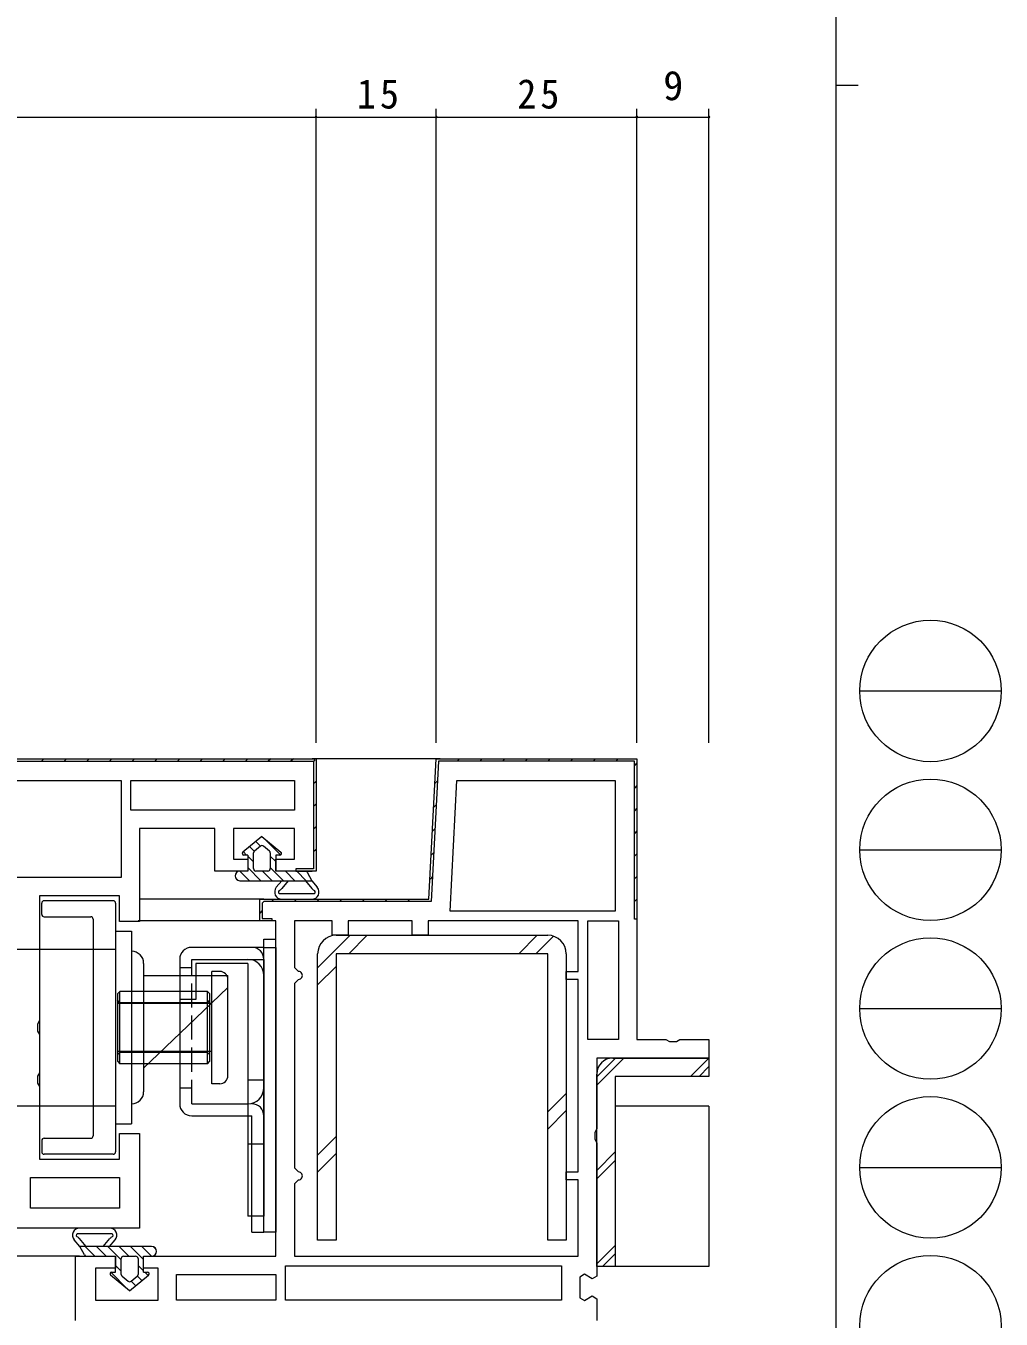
# Model space of a CAD drawing. Units: millimetres on the paper. Extents: x -420 to 373, y -297 to 267.
# Drawn here: x 251.3 to 372.9, y -151.9 to 9.3 of the extents above; entities that cross this region are included whole.
import ezdxf
from ezdxf.enums import TextEntityAlignment as Align

# ---------------------------------------------------------------- set-up
doc = ezdxf.new("R2010")
doc.units = ezdxf.units.MM
doc.linetypes.add('DASHED3', pattern=[4, 3, -1])
for name, color, linetype, lineweight in [('0-1_YKK_ZWAK', 7, 'Continuous', 9), ('0-3_YKK_12', 2, 'Continuous', 9), ('0-4_YKK_D', 6, 'Continuous', 9), ('0-6_YKK_13', 4, 'Continuous', 9), ('0-7_YKK_11', 7, 'Continuous', 9)]:
    doc.layers.add(name, color=color, linetype=linetype, lineweight=lineweight)
doc.styles.add('ＭＳ ゴシック', font='')
doc.styles.get('ＭＳ ゴシック').set_extended_font_data('MS Gothic')

msp = doc.modelspace()

# ---------------------------------------------------------------- linework, layer by layer
at = {"layer": '0-1_YKK_ZWAK'}
for p, q in [((352.3, 264.4), (352.3, -260.6)), ((352.3, 1.9), (355.1, 1.9)), ((355.276, -73.616), (372.916, -73.616)), ((355.276, -93.412), (372.916, -93.412)), ((355.276, -113.208), (372.916, -113.208)), ((355.276, -133.004), (372.916, -133.004))]:
    msp.add_line(p, q, dxfattribs=at)
for centre in [(364.096, -73.616), (364.096, -93.412), (364.096, -113.208), (364.096, -133.004), (364.096, -152.8)]:
    msp.add_circle(centre, 8.82, dxfattribs=at)
at = {"layer": '0-3_YKK_12'}
for p, q in [((302.96, -82.073), (286.986, -82.073)), ((280.986, -99.566), (265.486, -99.566)), ((280.986, -102.266), (265.295, -102.266)), ((257.986, -144.073), (248.486, -144.076))]:
    msp.add_line(p, q, dxfattribs=at)
at = {"layer": '0-4_YKK_D'}
for p, q in [((287.486, -80.073), (287.486, -1.073)), ((287.486, -80.073), (287.486, -1.073)), ((302.486, -80.073), (302.486, -1.073)), ((302.486, -80.073), (302.486, -1.073)), ((327.486, -80.073), (327.486, -1.073)), ((327.486, -80.073), (327.486, -1.073)), ((336.486, -80.073), (336.486, -1.073)), ((157.486, -2.073), (287.486, -2.073)), ((287.486, -2.073), (302.486, -2.073)), ((302.486, -2.073), (327.486, -2.073)), ((327.486, -2.073), (336.486, -2.073))]:
    msp.add_line(p, q, dxfattribs=at)
for centre, start, end in [((287.486, -2.073), 0, 180), ((287.486, -2.073), 0, 180), ((287.486, -2.073), 180, 0), ((287.486, -2.073), 180, 0), ((302.486, -2.073), 0, 180), ((302.486, -2.073), 0, 180), ((302.486, -2.073), 180, 0), ((302.486, -2.073), 180, 0), ((327.486, -2.073), 0, 180), ((327.486, -2.073), 0, 180), ((327.486, -2.073), 180, 0), ((327.486, -2.073), 180, 0), ((336.486, -2.073), 0, 180), ((336.486, -2.073), 180, 0)]:
    msp.add_arc(centre, 0.106, start, end, dxfattribs=at)
at = {"layer": '0-6_YKK_13'}
for p, q in [((280.736, -91.768), (278.36, -93.71)), ((280.736, -91.768), (283.111, -93.71)), ((279.199, -93.024), (279.769, -93.594)), ((280.546, -92.957), (279.796, -93.569)), ((279.978, -92.388), (280.546, -92.956)), ((281.675, -93.569), (280.925, -92.957)), ((280.937, -91.932), (283.058, -94.054)), ((278.421, -93.66), (278.83, -94.068)), ((278.986, -94.068), (278.488, -94.068)), ((278.986, -94.068), (278.986, -96.068)), ((278.986, -94.224), (279.686, -94.924)), ((279.686, -95.768), (279.686, -93.802)), ((281.786, -93.802), (281.786, -95.768)), ((281.786, -94.196), (282.486, -94.896)), ((282.486, -94.068), (282.486, -96.068)), ((282.983, -94.068), (282.486, -94.068)), ((278.986, -96.068), (277.986, -96.068)), ((278.002, -96.069), (279.201, -97.268)), ((278.986, -95.638), (280.616, -97.268)), ((281.486, -96.068), (279.986, -96.068)), ((280.83, -96.068), (282.03, -97.268)), ((281.786, -95.61), (283.444, -97.268)), ((286.113, -96.068), (282.486, -96.068)), ((283.658, -96.068), (284.858, -97.268)), ((285.072, -96.068), (286.272, -97.268)), ((277.443, -96.924), (277.73, -97.211)), ((277.986, -97.268), (286.952, -97.268)), ((283.228, -97.268), (282.534, -98.094)), ((284.028, -97.268), (283.201, -98.252)), ((286.153, -97.268), (286.98, -98.252)), ((262.186, -99.768), (253.587, -99.768)), ((282.99, -98.873), (287.197, -98.873)), ((283.223, -99.573), (286.957, -99.573)), ((253.287, -101.468), (253.287, -100.068)), ((262.486, -100.068), (262.486, -131.069)), ((253.587, -101.768), (259.387, -101.768)), ((259.687, -102.068), (259.687, -129.069)), ((262.487, -103.571), (262.487, -127.571)), ((280.984, -104.577), (282.486, -104.577)), ((280.984, -141.077), (280.984, -104.577)), ((291.744, -104.073), (287.686, -108.131)), ((289.986, -104.073), (316.386, -104.073)), ((293.867, -104.073), (291.566, -106.373)), ((315.078, -104.073), (312.778, -106.373)), ((317.09, -104.184), (314.901, -106.373)), ((212.487, -105.821), (262.484, -105.821)), ((252.984, -105.821), (252.984, -125.321)), ((279.484, -105.577), (271.984, -105.577)), ((279.484, -105.577), (271.984, -105.577)), ((280.984, -105.577), (271.984, -105.577)), ((280.984, -105.577), (282.486, -105.577)), ((280.984, -107.077), (280.984, -105.577)), ((282.486, -105.577), (282.486, -141.077)), ((265.987, -107.571), (265.987, -123.571)), ((270.484, -107.077), (270.484, -112.077)), ((270.484, -107.077), (270.484, -112.077)), ((270.484, -107.077), (270.484, -125.077)), ((271.984, -107.077), (280.984, -107.077)), ((278.984, -107.577), (272.484, -107.577)), ((278.984, -107.577), (272.484, -107.577)), ((278.984, -107.577), (278.984, -139.076)), ((278.984, -107.577), (278.984, -139.076)), ((280.984, -107.077), (280.984, -139.076)), ((280.984, -107.077), (280.984, -139.076)), ((289.986, -107.954), (287.686, -110.254)), ((265.987, -109.071), (271.487, -109.071)), ((270.484, -108.077), (271.984, -108.077)), ((271.487, -109.071), (276.487, -109.071)), ((275.489, -108.577), (274.489, -108.577)), ((274.489, -122.577), (274.489, -108.577)), ((276.487, -110.571), (276.487, -109.071)), ((276.489, -121.577), (276.489, -109.577)), ((280.984, -123.077), (280.984, -109.077)), ((273.939, -111.077), (263.039, -111.077)), ((276.487, -110.571), (271.487, -115.363)), ((273.939, -120.077), (273.939, -111.077)), ((274.239, -111.377), (273.939, -111.077)), ((262.739, -111.377), (262.739, -119.777)), ((263.039, -112.477), (262.739, -112.177)), ((274.239, -112.577), (262.739, -112.577)), ((273.939, -112.477), (263.039, -112.477)), ((273.939, -112.477), (274.239, -112.177)), ((274.239, -119.777), (274.239, -111.377)), ((274.489, -112.577), (274.239, -112.577)), ((271.487, -115.363), (265.987, -120.634)), ((263.039, -118.677), (262.739, -118.977)), ((273.939, -118.677), (263.039, -118.677)), ((273.939, -118.677), (274.239, -118.977)), ((262.739, -119.777), (263.039, -120.077)), ((273.939, -120.077), (263.039, -120.077)), ((273.939, -120.077), (274.239, -119.777)), ((325.88, -119.373), (322.486, -122.767)), ((324.819, -119.373), (322.486, -121.706)), ((324.486, -119.373), (336.486, -119.373)), ((336.486, -119.373), (334.186, -121.673)), ((336.486, -120.435), (335.247, -121.673)), ((336.486, -119.373), (336.486, -121.673)), ((278.984, -122.077), (280.984, -122.077)), ((322.486, -145.373), (322.486, -121.373)), ((324.786, -121.673), (324.786, -145.373)), ((336.486, -121.673), (324.786, -121.673)), ((270.484, -123.077), (271.984, -123.077)), ((275.489, -122.577), (274.489, -122.577)), ((318.686, -123.8), (316.386, -126.1)), ((212.487, -125.321), (262.487, -125.321)), ((271.984, -125.077), (278.984, -125.077)), ((336.486, -125.373), (324.786, -125.373)), ((271.984, -126.577), (279.484, -126.577)), ((279.484, -141.077), (279.484, -126.577)), ((280.984, -141.077), (280.984, -126.577)), ((318.686, -125.923), (316.386, -128.223)), ((262.487, -127.571), (264.487, -127.571)), ((253.287, -129.669), (253.287, -131.069)), ((253.587, -129.369), (259.387, -129.369)), ((278.984, -130.077), (280.984, -130.077)), ((289.986, -129.165), (287.686, -131.465)), ((262.186, -131.369), (253.587, -131.369)), ((289.986, -131.288), (287.686, -133.588)), ((324.786, -131.073), (322.486, -133.373)), ((324.786, -132.135), (322.486, -134.435)), ((280.984, -139.076), (278.984, -139.076)), ((280.984, -139.076), (278.984, -139.076)), ((261.981, -141.268), (257.774, -141.268)), ((261.748, -140.568), (258.014, -140.568)), ((279.484, -141.077), (280.984, -141.077)), ((282.486, -141.077), (280.984, -141.077)), ((258.818, -142.873), (257.991, -141.889)), ((266.986, -142.873), (258.019, -142.873)), ((259.899, -144.073), (258.699, -142.873)), ((261.313, -144.073), (260.113, -142.873)), ((260.944, -142.873), (261.771, -141.889)), ((263.186, -144.531), (261.528, -142.873)), ((261.743, -142.873), (262.437, -142.047)), ((264.142, -144.073), (262.942, -142.873)), ((265.986, -144.502), (264.356, -142.873)), ((266.969, -144.072), (265.77, -142.873)), ((267.529, -143.217), (267.242, -142.93)), ((324.786, -142.74), (322.486, -145.04)), ((258.858, -144.073), (262.486, -144.073)), ((262.486, -146.073), (262.486, -144.073)), ((263.186, -146.339), (263.186, -144.373)), ((263.486, -144.073), (264.986, -144.073)), ((265.286, -144.373), (265.286, -146.339)), ((265.986, -144.073), (266.986, -144.073)), ((265.986, -146.073), (265.986, -144.073)), ((289.186, -144.073), (291.786, -144.073)), ((324.786, -143.802), (323.215, -145.373)), ((264.236, -148.373), (261.86, -146.431)), ((264.035, -148.208), (261.913, -146.087)), ((261.988, -146.073), (262.486, -146.073)), ((263.186, -145.945), (262.486, -145.245)), ((263.296, -146.572), (264.046, -147.184)), ((264.236, -148.373), (266.612, -146.431)), ((264.426, -147.184), (265.176, -146.572)), ((265.772, -147.117), (265.202, -146.547)), ((265.986, -145.917), (265.286, -145.217)), ((265.986, -146.073), (266.484, -146.073)), ((266.55, -146.481), (266.142, -146.073)), ((324.786, -145.373), (322.486, -145.373)), ((264.994, -147.753), (264.425, -147.185))]:
    msp.add_line(p, q, dxfattribs=at)
at = {"layer": '0-6_YKK_13', "linetype": 'DASHED3'}
msp.add_line((271.984, -125.077), (271.984, -107.077), dxfattribs=at)
at = {"layer": '0-6_YKK_13'}
for points in [[(286.376, -96.223), (286.952, -97.268), (287.646, -98.094)], [(262.487, -103.571), (264.487, -103.571), (264.487, -127.571)], [(318.686, -106.373), (318.686, -142.073), (316.386, -142.073), (316.386, -106.373), (289.986, -106.373), (289.986, -142.073), (287.686, -142.073), (287.686, -106.373)], [(272.484, -107.577), (272.484, -112.077), (270.484, -112.077)], [(272.484, -107.577), (272.484, -112.077), (270.484, -112.077)], [(263.039, -120.077), (263.039, -111.077), (262.739, -111.377)], [(274.489, -118.577), (274.239, -118.577), (262.739, -118.577)], [(336.486, -125.373), (336.486, -145.373), (324.786, -145.373)], [(258.595, -143.918), (258.019, -142.873), (257.325, -142.047)]]:
    msp.add_lwpolyline(points, dxfattribs=at)
for centre, radius, start, end in [((280.736, -93.189), 0.3, 50.74739, 129.25259), ((278.488, -93.866), 0.202, 129.25259, 270), ((279.986, -93.802), 0.3, 129.25259, 180), ((281.486, -93.802), 0.3, 0, 50.74739), ((282.983, -93.866), 0.202, 270, 50.74739), ((277.986, -96.668), 0.6, 90, 270), ((279.986, -95.768), 0.3, 180, 270), ((281.486, -95.768), 0.3, 270, 0), ((286.113, -96.368), 0.3, 28.88658, 89.99998), ((283.223, -98.673), 0.9, 139.95366, 270), ((282.435, -97.609), 1, 297.55611, 319.95366), ((286.957, -98.673), 0.9, 270, 40.04633), ((287.746, -97.609), 1, 220.04633, 242.44388), ((253.587, -100.068), 0.3, 90, 179.99965), ((262.186, -100.068), 0.3, 359.99983, 89.99973), ((282.99, -98.673), 0.2, 117.55611, 295.27687), ((287.19, -98.673), 0.2, 244.72311, 62.44388), ((253.587, -101.468), 0.3, 179.99965, 270), ((259.387, -102.068), 0.3, 0, 89.99956), ((289.986, -106.373), 2.3, 90, 180), ((316.386, -106.373), 2.3, 0, 90), ((264.487, -107.571), 1.5, 0, 90), ((271.984, -107.077), 1.5, 90, 180), ((271.984, -107.077), 1.5, 90, 180), ((271.984, -107.077), 1.5, 90, 180), ((279.484, -107.077), 1.5, 0, 90), ((279.484, -107.077), 1.5, 0, 90), ((278.984, -109.077), 2, 0, 90), ((275.489, -109.577), 1, 0, 90), ((324.486, -121.373), 2, 90, 180), ((275.489, -121.577), 1, 270, 0), ((264.487, -123.571), 1.5, 270, 0), ((278.984, -123.077), 2, 270, 0), ((271.984, -125.077), 1.5, 180, 270), ((279.484, -126.577), 1.5, 0, 90), ((253.587, -129.669), 0.3, 90, 179.99998), ((259.387, -129.069), 0.3, 269.99956, 0), ((253.587, -131.069), 0.3, 180, 270), ((262.186, -131.069), 0.3, 270, 359.99983), ((258.014, -141.468), 0.9, 90, 220.04633), ((257.781, -141.468), 0.2, 64.72311, 242.44388), ((257.226, -142.532), 1, 40.04633, 62.44388), ((261.748, -141.468), 0.9, 319.95366, 90), ((262.536, -142.532), 1, 117.55611, 139.95366), ((261.981, -141.468), 0.2, 297.55611, 115.27687), ((266.986, -143.473), 0.6, 270, 90), ((258.858, -143.773), 0.3, 208.88658, 269.99998), ((263.486, -144.373), 0.3, 90, 180), ((264.986, -144.373), 0.3, 0, 90), ((261.988, -146.275), 0.202, 90, 230.74739), ((263.486, -146.339), 0.3, 180, 230.74739), ((264.986, -146.339), 0.3, 309.25259, 0), ((266.484, -146.275), 0.202, 309.25259, 90), ((264.236, -146.952), 0.3, 230.74739, 309.25259)]:
    msp.add_arc(centre, radius, start, end, dxfattribs=at)
at = {"layer": '0-7_YKK_11'}
for p, q in [((253.545, -82.073), (253.245, -82.373)), ((256.373, -82.073), (256.073, -82.373)), ((259.202, -82.073), (258.902, -82.373)), ((262.03, -82.073), (261.73, -82.373)), ((264.858, -82.073), (264.558, -82.373)), ((267.687, -82.073), (267.387, -82.373)), ((270.515, -82.073), (270.215, -82.373)), ((273.344, -82.073), (273.044, -82.373)), ((276.172, -82.073), (275.872, -82.373)), ((279.001, -82.073), (278.701, -82.373)), ((281.829, -82.073), (281.529, -82.373)), ((284.657, -82.073), (284.357, -82.373)), ((305.373, -82.073), (305.073, -82.373)), ((308.202, -82.073), (307.902, -82.373)), ((311.03, -82.073), (310.73, -82.373)), ((313.858, -82.073), (313.558, -82.373)), ((316.687, -82.073), (316.387, -82.373)), ((319.515, -82.073), (319.215, -82.373)), ((322.344, -82.073), (322.044, -82.373)), ((325.172, -82.073), (324.872, -82.373)), ((287.339, -82.219), (287.127, -82.432)), ((327.486, -82.588), (327.186, -82.888)), ((327.486, -82.573), (327.486, -102.073)), ((264.386, -84.773), (284.786, -84.773)), ((287.486, -84.901), (287.186, -85.201)), ((302.643, -84.803), (302.326, -85.12)), ((327.486, -85.416), (327.186, -85.716)), ((287.486, -87.73), (287.186, -88.03)), ((302.487, -87.788), (302.17, -88.105)), ((327.486, -88.245), (327.186, -88.545)), ((287.486, -90.558), (287.186, -90.858)), ((302.33, -90.773), (302.013, -91.09)), ((327.486, -91.073), (327.186, -91.373)), ((287.486, -93.387), (287.186, -93.687)), ((302.174, -93.758), (301.857, -94.075)), ((327.486, -93.901), (327.186, -94.201)), ((285.099, -95.773), (284.986, -95.887)), ((263.186, -96.873), (231.086, -96.873)), ((302.017, -96.742), (301.7, -97.059)), ((327.486, -96.73), (327.186, -97.03)), ((282.216, -99.573), (281.916, -99.873)), ((285.045, -99.573), (284.745, -99.873)), ((287.873, -99.573), (287.573, -99.873)), ((290.702, -99.573), (290.401, -99.873)), ((293.53, -99.573), (293.23, -99.873)), ((296.358, -99.573), (296.058, -99.873)), ((299.187, -99.573), (298.887, -99.873)), ((327.486, -99.558), (327.186, -99.858)), ((280.786, -101.003), (280.486, -101.303)), ((280.786, -100.073), (280.786, -101.973)), ((324.786, -101.073), (304.194, -101.073)), ((321.386, -117.073), (321.386, -102.273)), ((327.486, -102.073), (327.186, -102.073)), ((251.886, -134.273), (262.986, -134.273)), ((284.786, -144.073), (320.186, -144.073)), ((270.086, -146.373), (282.486, -146.373)), ((283.686, -145.273), (318.086, -145.273))]:
    msp.add_line(p, q, dxfattribs=at)
for points in [[(157.486, -82.073), (287.486, -82.073), (287.486, -96.073), (282.486, -96.073), (282.486, -94.573), (284.786, -94.573), (284.786, -90.773), (277.186, -90.773), (277.186, -94.573), (278.986, -94.573), (278.986, -96.073), (274.886, -96.073), (274.886, -90.773), (265.486, -90.773), (265.486, -102.373), (262.986, -102.373), (262.986, -99.173), (252.986, -99.173), (252.986, -114.707), (252.736, -115.14), (252.736, -116.006), (252.986, -116.439), (252.986, -121.207), (252.736, -121.64), (252.736, -122.506), (252.986, -122.939), (252.986, -131.973), (262.986, -131.973), (262.986, -128.773), (265.486, -128.773), (265.486, -140.573), (248.486, -140.573)], [(257.486, -152.073), (257.486, -144.073), (262.486, -144.073), (262.486, -145.573), (259.986, -145.573), (259.986, -149.573), (267.786, -149.573), (267.786, -145.573), (265.986, -145.573), (265.986, -144.073), (282.486, -144.073), (282.486, -102.273), (280.486, -102.273), (280.486, -99.573), (301.569, -99.573), (302.486, -82.073), (327.486, -82.073), (327.486, -117.073), (331.12, -117.073), (331.553, -117.323), (332.419, -117.323), (332.852, -117.073), (336.486, -117.073), (336.486, -119.373), (322.486, -119.373), (322.486, -128.207), (322.236, -128.64), (322.236, -129.506), (322.486, -129.939), (322.486, -146.551), (321.922, -146.914), (320.949, -146.332), (320.386, -146.695), (320.386, -149.251), (320.949, -149.614), (321.922, -149.032), (322.486, -149.395), (322.486, -152.073)], [(159.986, -89.773), (157.786, -89.773), (157.786, -82.373), (287.186, -82.373), (287.186, -95.773), (284.986, -95.773), (284.986, -96.073), (286.986, -96.073)], [(327.186, -102.073), (327.186, -82.373), (302.77, -82.373), (301.853, -99.873), (280.986, -99.873), (280.786, -100.073)], [(280.786, -100.073), (280.786, -101.973), (281.986, -101.973), (281.986, -102.273)], [(284.786, -144.073), (320.186, -144.073), (320.186, -134.573), (318.686, -134.573), (318.686, -133.573), (320.186, -133.573), (320.186, -109.573), (318.686, -109.573), (318.686, -108.573), (320.186, -108.573), (320.186, -102.273), (301.486, -102.273), (301.486, -104.073), (299.486, -104.073), (299.486, -102.273), (291.486, -102.273), (291.486, -104.073), (289.486, -104.073), (289.486, -102.273), (284.786, -102.273), (284.786, -108.073), (285.286, -108.573)], [(285.286, -109.573), (284.786, -110.073), (284.786, -133.073), (285.286, -133.573)], [(285.286, -134.573), (284.786, -135.073), (284.786, -144.073)]]:
    msp.add_lwpolyline(points, dxfattribs=at)
for points in [[(263.186, -96.873), (231.086, -96.873), (231.086, -84.773), (263.186, -84.773)], [(264.386, -84.773), (284.786, -84.773), (284.786, -88.473), (264.386, -88.473)], [(324.786, -101.073), (304.194, -101.073), (305.048, -84.773), (324.786, -84.773)], [(321.386, -117.073), (321.386, -102.273), (325.186, -102.273), (325.186, -117.073)], [(251.886, -134.273), (262.986, -134.273), (262.986, -138.073), (251.886, -138.073)], [(270.086, -146.373), (282.486, -146.373), (282.486, -149.573), (270.086, -149.573)], [(283.686, -145.273), (318.086, -145.273), (318.086, -149.573), (283.686, -149.573)]]:
    msp.add_lwpolyline(points, close=True, dxfattribs=at)
for centre in [(285.286, -109.073), (285.286, -134.073)]:
    msp.add_arc(centre, 0.5, 269.99998, 90, dxfattribs=at)

# ---------------------------------------------------------------- texts
at = {"layer": '0-4_YKK_D', "color": 3, "style": 'ＭＳ ゴシック'}
msp.add_text('9', height=3.666, dxfattribs=at).set_placement((330.786, -1.073), align=Align.BOTTOM_LEFT)
at = {"layer": '0-4_YKK_D', "color": 3, "char_height": 3.666, "attachment_point": 7, "style": 'ＭＳ ゴシック'}
for s, insert in [('\\T1.21;\\W0.95;15', (292.586, -1.073)), ('\\T1.21;\\W0.95;25', (312.586, -1.073))]:
    msp.add_mtext(s, dxfattribs=dict(at, insert=insert))

doc.saveas('drawing.dxf')
